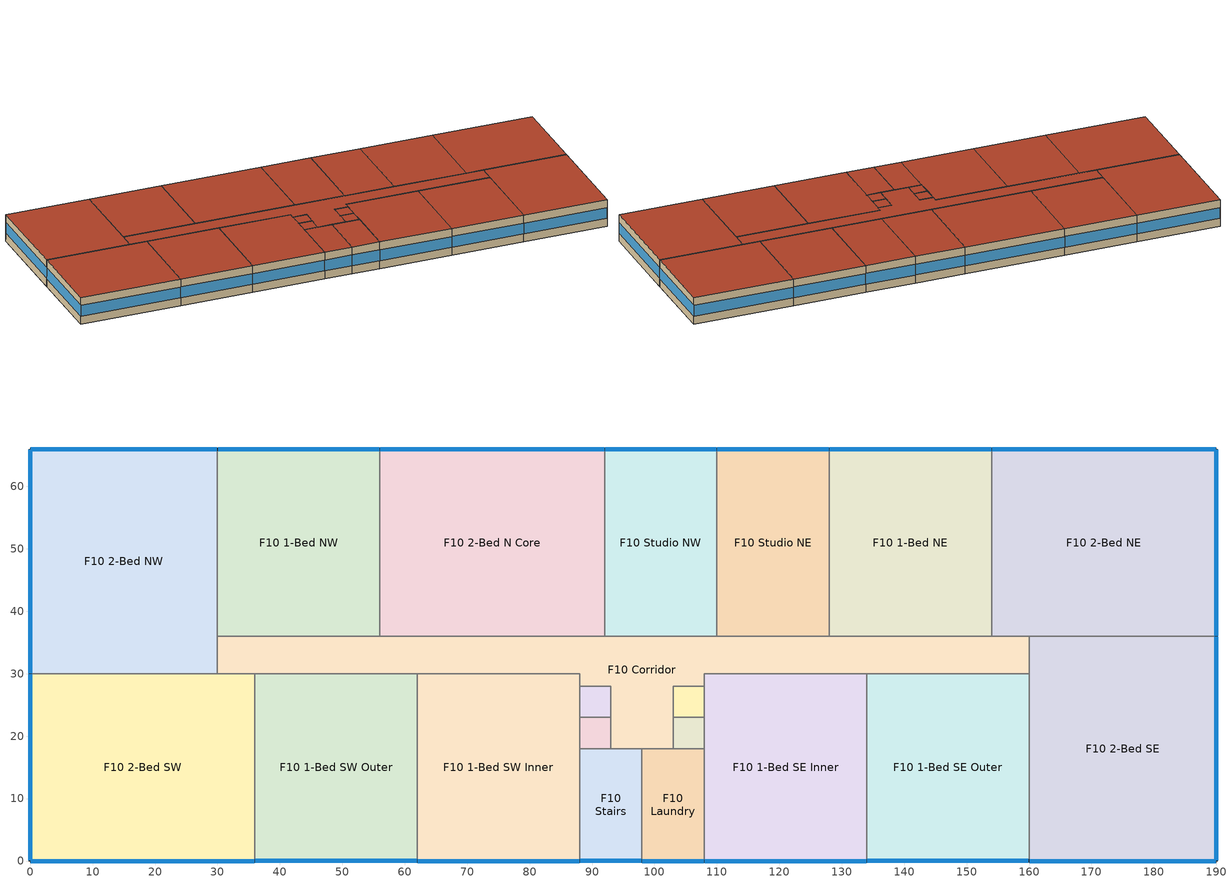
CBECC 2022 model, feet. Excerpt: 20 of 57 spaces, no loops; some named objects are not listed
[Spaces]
F10 1-Bed NE
 floor inside (TypicalFloorInterior): 154,66 154,36 128,36 128,66 z90
 wall outside (ResMetalFramedWall): 154,66 128,66 z90:100
 wall to F10 Studio NE (MetalFrameWallInterior): 128,66 128,36 z90:100
 wall to F10 2-Bed NE (MetalFrameWallInterior): 154,36 154,66 z90:100
 wall to F10 Corridor (MetalFrameWallInterior): 128,36 154,36 z90:100
 window (Res Fixed Window): 153.92,66 128.08,66 z93:97.03
 roof outside (FlatResWoodFramingAndOtherRoof): 154,36 154,66 128,66 128,36 z100
F10 Studio NE
 floor inside (TypicalFloorInterior): 128,66 128,36 110,36 110,66 z90
 wall outside (ResMetalFramedWall): 128,66 110,66 z90:100
 wall to F10 Corridor (MetalFrameWallInterior): 110,36 128,36 z90:100
 wall to F10 Studio NW (MetalFrameWallInterior): 110,66 110,36 z90:100
 window (Res Fixed Window): 127.92,66 110.08,66 z93:97.04
 roof outside (FlatResWoodFramingAndOtherRoof): 128,36 128,66 110,66 110,36 z100
F10 2-Bed NE
 floor inside (TypicalFloorInterior): 190,66 190,36 154,36 154,66 z90
 wall outside (ResMetalFramedWall): 190,36 190,66 154,66 z90:100
 wall to F10 2-Bed SE (MetalFrameWallInterior): 160,36 190,36 z90:100
 wall to F10 Corridor (MetalFrameWallInterior): 154,36 160,36 z90:100
 window (Res Fixed Window): 190,36.08 190,65.92 / 189.92,66 154.08,66 z93:97.02
 roof outside (FlatResWoodFramingAndOtherRoof): 190,36 190,66 154,66 154,36 z100
F10 Corridor
 floor inside (TypicalFloorInterior): 160,36 160,30 108,30 108,28 103,28 103,18 93,18 93,28 88,28 88,30 30,30 30,36 z90
 wall to F10 1-Bed NW (MetalFrameWallInterior): 56,36 30,36 z90:100
 wall to F10 1-Bed SE Inner (MetalFrameWallInterior): 108,28 108,30 134,30 z90:100
 wall to F10 1-Bed SE Outer (MetalFrameWallInterior): 134,30 160,30 z90:100
 wall to F10 1-Bed SW Inner (MetalFrameWallInterior): 62,30 88,30 88,28 z90:100
 wall to F10 1-Bed SW Outer (MetalFrameWallInterior): 36,30 62,30 z90:100
 wall to F10 2-Bed N Core (MetalFrameWallInterior): 92,36 56,36 z90:100
 wall to F10 2-Bed NW (MetalFrameWallInterior): 30,36 30,30 z90:100
 wall to F10 2-Bed SE (MetalFrameWallInterior): 160,30 160,36 z90:100
 wall to F10 2-Bed SW (MetalFrameWallInterior): 30,30 36,30 z90:100
 wall to F10 Elevator NE (MetalFrameWallInterior): 103,23 103,28 108,28 z90:100
 wall to F10 Elevator SW (MetalFrameWallInterior): 93,23 93,18 z90:100
 wall to F10 Studio NW (MetalFrameWallInterior): 110,36 92,36 z90:100
 wall to F10 Stairs (MetalFrameWallInterior): 93,18 98,18 z90:100
 wall to F10 Elevator NW (MetalFrameWallInterior): 88,28 93,28 93,23 z90:100
 wall to F10 Elevator SE (MetalFrameWallInterior): 103,18 103,23 z90:100
 wall to F10 Laundry (MetalFrameWallInterior): 98,18 103,18 z90:100
 roof outside (FlatResWoodFramingAndOtherRoof): 103,18 103,28 108,28 108,30 160,30 160,36 30,36 30,30 88,30 88,28 93,28 93,18 z100
F10 1-Bed NW
 floor inside (TypicalFloorInterior): 56,66 56,36 30,36 30,66 z90
 wall outside (ResMetalFramedWall): 56,66 30,66 z90:100
 wall to F10 2-Bed NW (MetalFrameWallInterior): 30,66 30,36 z90:100
 wall to F10 2-Bed N Core (MetalFrameWallInterior): 56,36 56,66 z90:100
 window (Res Fixed Window): 55.92,66 30.08,66 z93:97.03
 roof outside (FlatResWoodFramingAndOtherRoof): 56,36 56,66 30,66 30,36 z100
F10 2-Bed NW
 floor inside (TypicalFloorInterior): 30,66 30,30 0,30 0,66 z90
 wall outside (ResMetalFramedWall): 30,66 0,66 0,30 z90:100
 wall to F10 2-Bed SW (MetalFrameWallInterior): 0,30 30,30 z90:100
 window (Res Fixed Window): 0,65.92 0,30.08 / 29.92,66 0.08,66 z93:97.02
 roof outside (FlatResWoodFramingAndOtherRoof): 30,30 30,66 0,66 0,30 z100
F10 2-Bed N Core
 floor inside (TypicalFloorInterior): 92,66 92,36 56,36 56,66 z90
 wall outside (ResMetalFramedWall): 92,66 56,66 z90:100
 wall to F10 Studio NW (MetalFrameWallInterior): 92,36 92,66 z90:100
 window (Res Fixed Window): 91.92,66 56.08,66 z93:97.02
 roof outside (FlatResWoodFramingAndOtherRoof): 92,36 92,66 56,66 56,36 z100
F10 1-Bed SE Inner
 floor inside (TypicalFloorInterior): 134,30 134,0 108,0 108,30 z90
 wall outside (ResMetalFramedWall): 108,0 134,0 z90:100
 wall to F10 Elevator NE (MetalFrameWallInterior): 108,28 108,23 z90:100
 wall to F10 1-Bed SE Outer (MetalFrameWallInterior): 134,0 134,30 z90:100
 wall to F10 Elevator SE (MetalFrameWallInterior): 108,23 108,18 z90:100
 wall to F10 Laundry (MetalFrameWallInterior): 108,18 108,0 z90:100
 window (Res Fixed Window): 108.08,0 133.92,0 z93:97.03
 roof outside (FlatResWoodFramingAndOtherRoof): 134,0 134,30 108,30 108,0 z100
F10 Elevator NE
 floor inside (TypicalFloorInterior): 108,28 108,23 103,23 103,28 z90
 wall to F10 Elevator SE (MetalFrameWallInterior): 103,23 108,23 z90:100
 roof outside (FlatResWoodFramingAndOtherRoof): 108,23 108,28 103,28 103,23 z100
F10 1-Bed SE Outer
 floor inside (TypicalFloorInterior): 160,30 160,0 134,0 134,30 z90
 wall outside (ResMetalFramedWall): 134,0 160,0 z90:100
 wall to F10 2-Bed SE (MetalFrameWallInterior): 160,0 160,30 z90:100
 window (Res Fixed Window): 134.08,0 159.92,0 z93:97.03
 roof outside (FlatResWoodFramingAndOtherRoof): 160,0 160,30 134,30 134,0 z100
F10 Elevator SE
 floor inside (TypicalFloorInterior): 108,23 108,18 103,18 103,23 z90
 wall to F10 Laundry (MetalFrameWallInterior): 103,18 108,18 z90:100
 roof outside (FlatResWoodFramingAndOtherRoof): 108,18 108,23 103,23 103,18 z100
F10 Laundry
 floor inside (TypicalFloorInterior): 108,18 108,0 98,0 98,18 z90
 wall outside (ResMetalFramedWall): 98,0 108,0 z90:100
 wall to F10 Stairs (MetalFrameWallInterior): 98,18 98,0 z90:100
 window (Res Fixed Window): 98.08,0 107.92,0 z93:97.07
 roof outside (FlatResWoodFramingAndOtherRoof): 108,0 108,18 98,18 98,0 z100
F10 2-Bed SE
 floor inside (TypicalFloorInterior): 190,36 190,0 160,0 160,36 z90
 wall outside (ResMetalFramedWall): 160,0 190,0 190,36 z90:100
 window (Res Fixed Window): 160.08,0 189.92,0 / 190,0.08 190,35.92 z93:97.02
 roof outside (FlatResWoodFramingAndOtherRoof): 190,0 190,36 160,36 160,0 z100
F10 1-Bed SW Inner
 floor inside (TypicalFloorInterior): 88,30 88,0 62,0 62,30 z90
 wall outside (ResMetalFramedWall): 62,0 88,0 z90:100
 wall to F10 1-Bed SW Outer (MetalFrameWallInterior): 62,30 62,0 z90:100
 wall to F10 Stairs (MetalFrameWallInterior): 88,0 88,18 z90:100
 wall to F10 Elevator SW (MetalFrameWallInterior): 88,18 88,23 z90:100
 wall to F10 Elevator NW (MetalFrameWallInterior): 88,23 88,28 z90:100
 window (Res Fixed Window): 62.08,0 87.92,0 z93:97.03
 roof outside (FlatResWoodFramingAndOtherRoof): 88,0 88,30 62,30 62,0 z100
F10 1-Bed SW Outer
 floor inside (TypicalFloorInterior): 62,30 62,0 36,0 36,30 z90
 wall outside (ResMetalFramedWall): 36,0 62,0 z90:100
 wall to F10 2-Bed SW (MetalFrameWallInterior): 36,30 36,0 z90:100
 window (Res Fixed Window): 36.08,0 61.92,0 z93:97.03
 roof outside (FlatResWoodFramingAndOtherRoof): 62,0 62,30 36,30 36,0 z100
F10 Stairs
 floor inside (TypicalFloorInterior): 98,18 98,0 88,0 88,18 z90
 wall outside (ResMetalFramedWall): 88,0 98,0 z90:100
 wall to F10 Elevator SW (MetalFrameWallInterior): 93,18 88,18 z90:100
 window (Res Fixed Window): 88.08,0 97.92,0 z93:97.07
 roof outside (FlatResWoodFramingAndOtherRoof): 98,0 98,18 88,18 88,0 z100
F10 Elevator SW
 floor inside (TypicalFloorInterior): 93,23 93,18 88,18 88,23 z90
 wall to F10 Elevator NW (MetalFrameWallInterior): 93,23 88,23 z90:100
 roof outside (FlatResWoodFramingAndOtherRoof): 93,18 93,23 88,23 88,18 z100
F10 Elevator NW
 floor inside (TypicalFloorInterior): 93,28 93,23 88,23 88,28 z90
 roof outside (FlatResWoodFramingAndOtherRoof): 93,23 93,28 88,28 88,23 z100
F10 2-Bed SW
 floor inside (TypicalFloorInterior): 36,30 36,0 0,0 0,30 z90
 wall outside (ResMetalFramedWall): 0,30 0,0 36,0 z90:100
 window (Res Fixed Window): 0,29.92 0,0.08 / 0.08,0 35.92,0 z93:97.02
 roof outside (FlatResWoodFramingAndOtherRoof): 36,0 36,30 0,30 0,0 z100
F10 Studio NW
 floor inside (TypicalFloorInterior): 110,66 110,36 92,36 92,66 z90
 wall outside (ResMetalFramedWall): 110,66 92,66 z90:100
 window (Res Fixed Window): 109.92,66 92.08,66 z93:97.04
 roof outside (FlatResWoodFramingAndOtherRoof): 110,36 110,66 92,66 92,36 z100
[Proj]
High-Rise Mixed-Use (10-story): Ruleset=CA 2022 Nonresidential, Vers. 1.0 Alpha (T24N_2022.bin); GasType=NaturalGas; CliZn=ClimateZone9; WeatherStation=CTZ09S22A; HVACAutoSizing=0; RunTitle=High-Rise Mixed-Use (10-story); AnalysisType=Title24ProposedOnly
[Bldg]
Building 1: BldgAz=0; TotStoryCnt=12; AboveGrdStoryCnt=10
[Mat]
Gypsum Board - 1/2 in.: CodeCat=Bldg Board and Siding; CodeItem=Gypsum Board - 1/2 in.
Gypsum Board - 5/8 in.: CodeCat=Bldg Board and Siding; CodeItem=Gypsum Board - 5/8 in.
Fiberboard sheathing - 1/2 in.: CodeCat=Bldg Board and Siding; CodeItem=Fiberboard sheathing - 1/2 in.
Building Paper - 1/16 in.: CodeCat=Building Membrane; CodeItem=Building Paper - 1/16 in.
Roofing felt - 1/8 in.: CodeCat=Building Membrane; CodeItem=Roofing felt - 1/8 in.
Carpet - 3/4 in.: CodeCat=Finish Materials; CodeItem=Carpet - 3/4 in.
Metal Deck - 1/16 in.: CodeCat=Bldg Board and Siding; CodeItem=Metal Deck - 1/16 in.
Concrete - 140 lb/ft3 - 4 in.: CodeCat=Concrete; CodeItem=Concrete - 140 lb/ft3 - 4 in.
Compliance Insulation R0.20: CodeCat=Insulation Board; CodeItem=Compliance Insulation R0.20
Compliance Insulation R1.00: CodeCat=Insulation Board; CodeItem=Compliance Insulation R1.00
Compliance Insulation R7.10: CodeCat=Insulation Board; CodeItem=Compliance Insulation R7.10
Compliance Insulation R3.63: CodeCat=Insulation Board; CodeItem=Compliance Insulation R3.63
WoodRoof16OCCavInsR38: CodeCat=Composite; FrmMat=Wood; FrmConfig=Roof16inOC; FrmDepth=7_25In; CavityIns=38
Compliance Insulation R1.54: CodeCat=Insulation Board; CodeItem=Compliance Insulation R1.54
Compliance Insulation R1.35: CodeCat=Insulation Board; CodeItem=Compliance Insulation R1.35
MetalFrameWall16inOC R15.00: CodeCat=Composite; FrmMat=Metal; FrmConfig=Wall16inOC; FrmDepth=3_5In; CavityIns=11.25; CavityInsOpt=R-5
MetalFrameWall16inOC R13.00: CodeCat=Composite; FrmMat=Metal; FrmConfig=Wall16inOC; FrmDepth=3_5In; CavityIns=13; CavityInsOpt=R-13
[ConsAssm]
Name | SpecMthd | ExtRoughness | MatRef[1] | MatRef[2] | MatRef[3] | MatRef[4] | MatRef[5] | MatRef[6] | MatRef[7] | CompatibleSurfType | CRRCInitialRefl | CRRCAgedRefl | CRRCInitialEmit | CRRCAgedEmit | CRRCProdID | MatRef[8] | MatRef[9]
ResMetalFramedWall | Layers | Smooth | Compliance Insulation R7.10 | Compliance Insulation R3.63 | Gypsum Board - 5/8 in. | Gypsum Board - 5/8 in. | MetalFrameWall16inOC R13.00 | Gypsum Board - 5/8 in. | Gypsum Board - 5/8 in.
MetalFrameWallInterior | Layers | MediumSmooth | Gypsum Board - 5/8 in. | MetalFrameWall16inOC R15.00 | Gypsum Board - 5/8 in.
FlatResWoodFramingAndOtherRoof |  |  | Roofing felt - 1/8 in. | Building Paper - 1/16 in. | Fiberboard sheathing - 1/2 in. | Compliance Insulation R1.54 | Compliance Insulation R1.35 | Compliance Insulation R0.20 | Compliance Insulation R1.00 | Roof | 0.63 | 0.63 | 0.75 | 0.75 | xx | Gypsum Board - 1/2 in. | WoodRoof16OCCavInsR38
TypicalFloorInterior | Layers | MediumRough | Metal Deck - 1/16 in. | Concrete - 140 lb/ft3 - 4 in. | Carpet - 3/4 in. |  |  |  |  | InteriorFloor
[FenCons]
Res Fixed Window: FenProdType=CurtainWall; SHGC=0.26; UFactor=0.41; VT=0.42
[Story]
Building Story Residential Floor 10
[Spc] Story=Building Story Residential Floor 10
Name | ThrmlZnRef | Vol | SpcFuncDefaultsRef | RecptPwrDens | GasEqpPwrDens | ProcElecPwrDens | ProcElecSchRef | ProcElecLatFrac | ProcGasPwrDens | ProcGasSchRef | ProcGasLatFrac | ProcGasLostFrac | DwellingUnitTypeCnt[2] | ResSpcDHWFeaturesRef[2] | DwellingUnitTypeCnt[3] | ResSpcDHWFeaturesRef[3] | SpcFunc | SHWFluidSegRef | OccSensorCtrl | CondgType | DwellingUnitTypeCnt[1] | ResSpcDHWFeaturesRef[1]
F10 1-Bed NE | Thermal Zone: F10 1-Bed N | 7800 | Residential | 0.39 | 1.05 | 0.04 | ResidentialLivingReceptacle | 0.12 | 1.63 | ResidentialLivingGasEquip | 0.15 | 0.7 | 1 | F10 1-Bed NE rsd1
F10 1-Bed NW | Thermal Zone: F10 1-Bed N | 7800 | Residential | 0.39 | 1.05 | 0.04 | ResidentialLivingReceptacle | 0.12 | 1.63 | ResidentialLivingGasEquip | 0.15 | 0.7 | 1 | F10 1-Bed NW rsd1
F10 1-Bed SE Inner | Thermal Zone: F10 1-Bed SE | 7800 | Residential | 0.39 | 1.05 | 0.04 | ResidentialLivingReceptacle | 0.12 | 1.63 | ResidentialLivingGasEquip | 0.15 | 0.7 | 1 | F10 1-Bed SE Inner rsd1
F10 1-Bed SE Outer | Thermal Zone: F10 1-Bed SE | 7800 | Residential | 0.39 | 1.05 | 0.04 | ResidentialLivingReceptacle | 0.12 | 1.63 | ResidentialLivingGasEquip | 0.15 | 0.7 | 1 | F10 1-Bed SE Outer rsd1
F10 1-Bed SW Inner | Thermal Zone: F10 1-Bed SW | 7800 | Residential | 0.39 | 1.05 | 0.04 | ResidentialLivingReceptacle | 0.12 | 1.63 | ResidentialLivingGasEquip | 0.15 | 0.7 | 1 | F10 1-Bed SW Inner rsd1
F10 1-Bed SW Outer | Thermal Zone: F10 1-Bed SW | 7800 | Residential | 0.39 | 1.05 | 0.04 | ResidentialLivingReceptacle | 0.12 | 1.63 | ResidentialLivingGasEquip | 0.15 | 0.7 | 1 | F10 1-Bed SW Outer rsd1
F10 2-Bed N Core | Thermal Zone: F10 2-Bed N Core | 10800 | Residential | 0.33 | 0.79 | 0.03 | ResidentialLivingReceptacle | 0.12 | 1.52 | ResidentialLivingGasEquip | 0.15 | 0.7 |  |  | 1 | F10 2-Bed N Core rsd2
F10 2-Bed NE | Thermal Zone: F10 2-Bed NE | 10800 | Residential | 0.33 | 0.79 | 0.03 | ResidentialLivingReceptacle | 0.12 | 1.52 | ResidentialLivingGasEquip | 0.15 | 0.7 |  |  | 1 | F10 2-Bed NE rsd2
F10 2-Bed NW | Thermal Zone: F10 2-Bed NW | 10800 | Residential | 0.33 | 0.79 | 0.03 | ResidentialLivingReceptacle | 0.12 | 1.52 | ResidentialLivingGasEquip | 0.15 | 0.7 |  |  | 1 | F10 2-Bed NW rsd2
F10 2-Bed SE | Thermal Zone: F10 2-Bed SE | 10800 | Residential | 0.33 | 0.79 | 0.03 | ResidentialLivingReceptacle | 0.12 | 1.52 | ResidentialLivingGasEquip | 0.15 | 0.7 |  |  | 1 | F10 2-Bed SE rsd2
F10 2-Bed SW | Thermal Zone: F10 2-Bed SW | 10800 | Residential | 0.33 | 0.79 | 0.03 | ResidentialLivingReceptacle | 0.12 | 1.52 | ResidentialLivingGasEquip | 0.15 | 0.7 |  |  | 1 | F10 2-Bed SW rsd2
F10 Corridor | Thermal Zone: F10 Corridor | 9200 |  |  |  |  |  |  |  |  |  |  |  |  |  |  | Corridor Area | DHW Supply | 1
F10 Elevator NE; F10 Elevator NW; F10 Elevator SE; F10 Elevator SW | Thermal Zone: F10 Corridor | 250 | Elevator |  |  |  |  |  |  |  |  |  |  |  |  |  |  |  |  | IndirectlyConditioned
F10 Laundry | Thermal Zone: F10 Laundry | 1800 |  |  |  |  |  |  |  |  |  |  |  |  |  |  | Laundry Area | DHW Supply
F10 Stairs | Thermal Zone: F10 Corridor | 1800 |  |  |  |  |  |  |  |  |  |  |  |  |  |  | Stairwell | DHW Supply | 1 | IndirectlyConditioned
F10 Studio NE | Thermal Zone: F10 Studio N | 5400 | Residential | 0.52 | 1.4 | 0.04 | ResidentialLivingReceptacle | 0.12 | 1.94 | ResidentialLivingGasEquip | 0.15 | 0.7 |  |  |  |  |  |  |  |  | 1 | F10 Studio NE rsd0
F10 Studio NW | Thermal Zone: F10 Studio N | 5400 | Residential | 0.52 | 1.4 | 0.04 | ResidentialLivingReceptacle | 0.12 | 1.94 | ResidentialLivingGasEquip | 0.15 | 0.7 |  |  |  |  |  |  |  |  | 1 | F10 Studio NW rsd0
[ThrmlZn] PriAirCondgSysPriority[1]=2; VentSysPriority=1
Name | HVACZnCnt | PriAirCondgSysRef[1] | VentSysRef
Thermal Zone: F10 1-Bed N | 2 | ZnSys F10 1-Bed N | Bal F10 1-Bed N
Thermal Zone: F10 1-Bed SE | 2 | ZnSys F10 1-Bed SE | Bal F10 1-Bed SE
Thermal Zone: F10 1-Bed SW | 2 | ZnSys F10 1-Bed SW | Bal F10 1-Bed SW
Thermal Zone: F10 2-Bed N Core |  | ZnSys F10 2-Bed N Core | Bal F10 2-Bed N Core
Thermal Zone: F10 2-Bed NE |  | ZnSys F10 2-Bed NE | Bal F10 2-Bed NE
Thermal Zone: F10 2-Bed NW |  | ZnSys F10 2-Bed NW | Bal F10 2-Bed NW
Thermal Zone: F10 2-Bed SE |  | ZnSys F10 2-Bed SE | Bal F10 2-Bed SE
Thermal Zone: F10 2-Bed SW |  | ZnSys F10 2-Bed SW | Bal F10 2-Bed SW
Thermal Zone: F10 Corridor |  | ZnSys F10 Corridor | Bal F10 Corridor
Thermal Zone: F10 Laundry |  | ZnSys F10 Laundry | Bal F10 Laundry
Thermal Zone: F10 Studio N | 2 | ZnSys F10 Studio N | Bal F10 Studio N
[SpcFuncDefaults]
Name | SpcFunc | VentSpcFunc | SHWFluidSegRef | ResDHWSysRef
Elevator | Electrical, Mechanical, Telephone Rooms | General - Unoccupied | DHW Supply
Residential | High-Rise Residential Living Spaces |  |  | Residential DHW System
[Sch] Type=Fraction; EndMonth[1]=12; EndDay[1]=31
Name | SchWeekRef[1]
ResidentialLivingReceptacle | ResidentialLivingReceptacleWk
ResidentialLivingGasEquip | ResidentialLivingGasEquipWk
[SchWeek] Type=Fraction; SchDayClgDDRef=OnDay; SchDayHtgDDRef=OffDay
Name | SchDaySunRef | SchDayMonRef | SchDayTueRef | SchDayWedRef | SchDayThuRef | SchDayFriRef | SchDaySatRef | SchDayHolRef
ResidentialLivingReceptacleWk | ResidentialLivingReceptacleSun | ResidentialLivingReceptacleWD | ResidentialLivingReceptacleWD | ResidentialLivingReceptacleWD | ResidentialLivingReceptacleWD | ResidentialLivingReceptacleWD | ResidentialLivingReceptacleSat | ResidentialLivingReceptacleSun
ResidentialLivingGasEquipWk | ResidentialLivingGasEquipSun | ResidentialLivingGasEquipWD | ResidentialLivingGasEquipWD | ResidentialLivingGasEquipWD | ResidentialLivingGasEquipWD | ResidentialLivingGasEquipWD | ResidentialLivingGasEquipSat | ResidentialLivingGasEquipSun
[SchDay] Type=Fraction
Name | Hr
ResidentialLivingReceptacleSun; ResidentialLivingReceptacleSat | ( 0.54, 0.5, 0.47, 0.47, 0.45, 0.48, 0.55, 0.59, 0.56, 0.54, 0.55, 0.55, 0.54, 0.56, 0.59, 0.62, 0.7, 0.8, 0.85, 0.86, 0.87, 0.86, 0.77, 0.65 )
ResidentialLivingReceptacleWD | ( 0.54, 0.49, 0.47, 0.47, 0.44, 0.49, 0.55, 0.59, 0.55, 0.53, 0.54, 0.53, 0.53, 0.55, 0.58, 0.61, 0.71, 0.82, 0.87, 0.87, 0.88, 0.86, 0.77, 0.65 )
OnDay | ( 1, 1, 1, 1, 1, 1, 1, 1, 1, 1, 1, 1, 1, 1, 1, 1, 1, 1, 1, 1, 1, 1, 1, 1 )
OffDay | ( 0, 0, 0, 0, 0, 0, 0, 0, 0, 0, 0, 0, 0, 0, 0, 0, 0, 0, 0, 0, 0, 0, 0, 0 )
ResidentialLivingGasEquipSun; ResidentialLivingGasEquipSat | ( 0.02, 0.02, 0.01, 0.01, 0.01, 0.02, 0.04, 0.12, 0.21, 0.21, 0.2, 0.24, 0.28, 0.26, 0.28, 0.3, 0.4, 0.62, 0.57, 0.32, 0.14, 0.06, 0.04, 0.02 )
ResidentialLivingGasEquipWD | ( 0.02, 0.02, 0.02, 0.02, 0.02, 0.06, 0.08, 0.11, 0.12, 0.1, 0.09, 0.13, 0.16, 0.15, 0.16, 0.23, 0.5, 0.84, 0.79, 0.43, 0.18, 0.09, 0.05, 0.04 )
